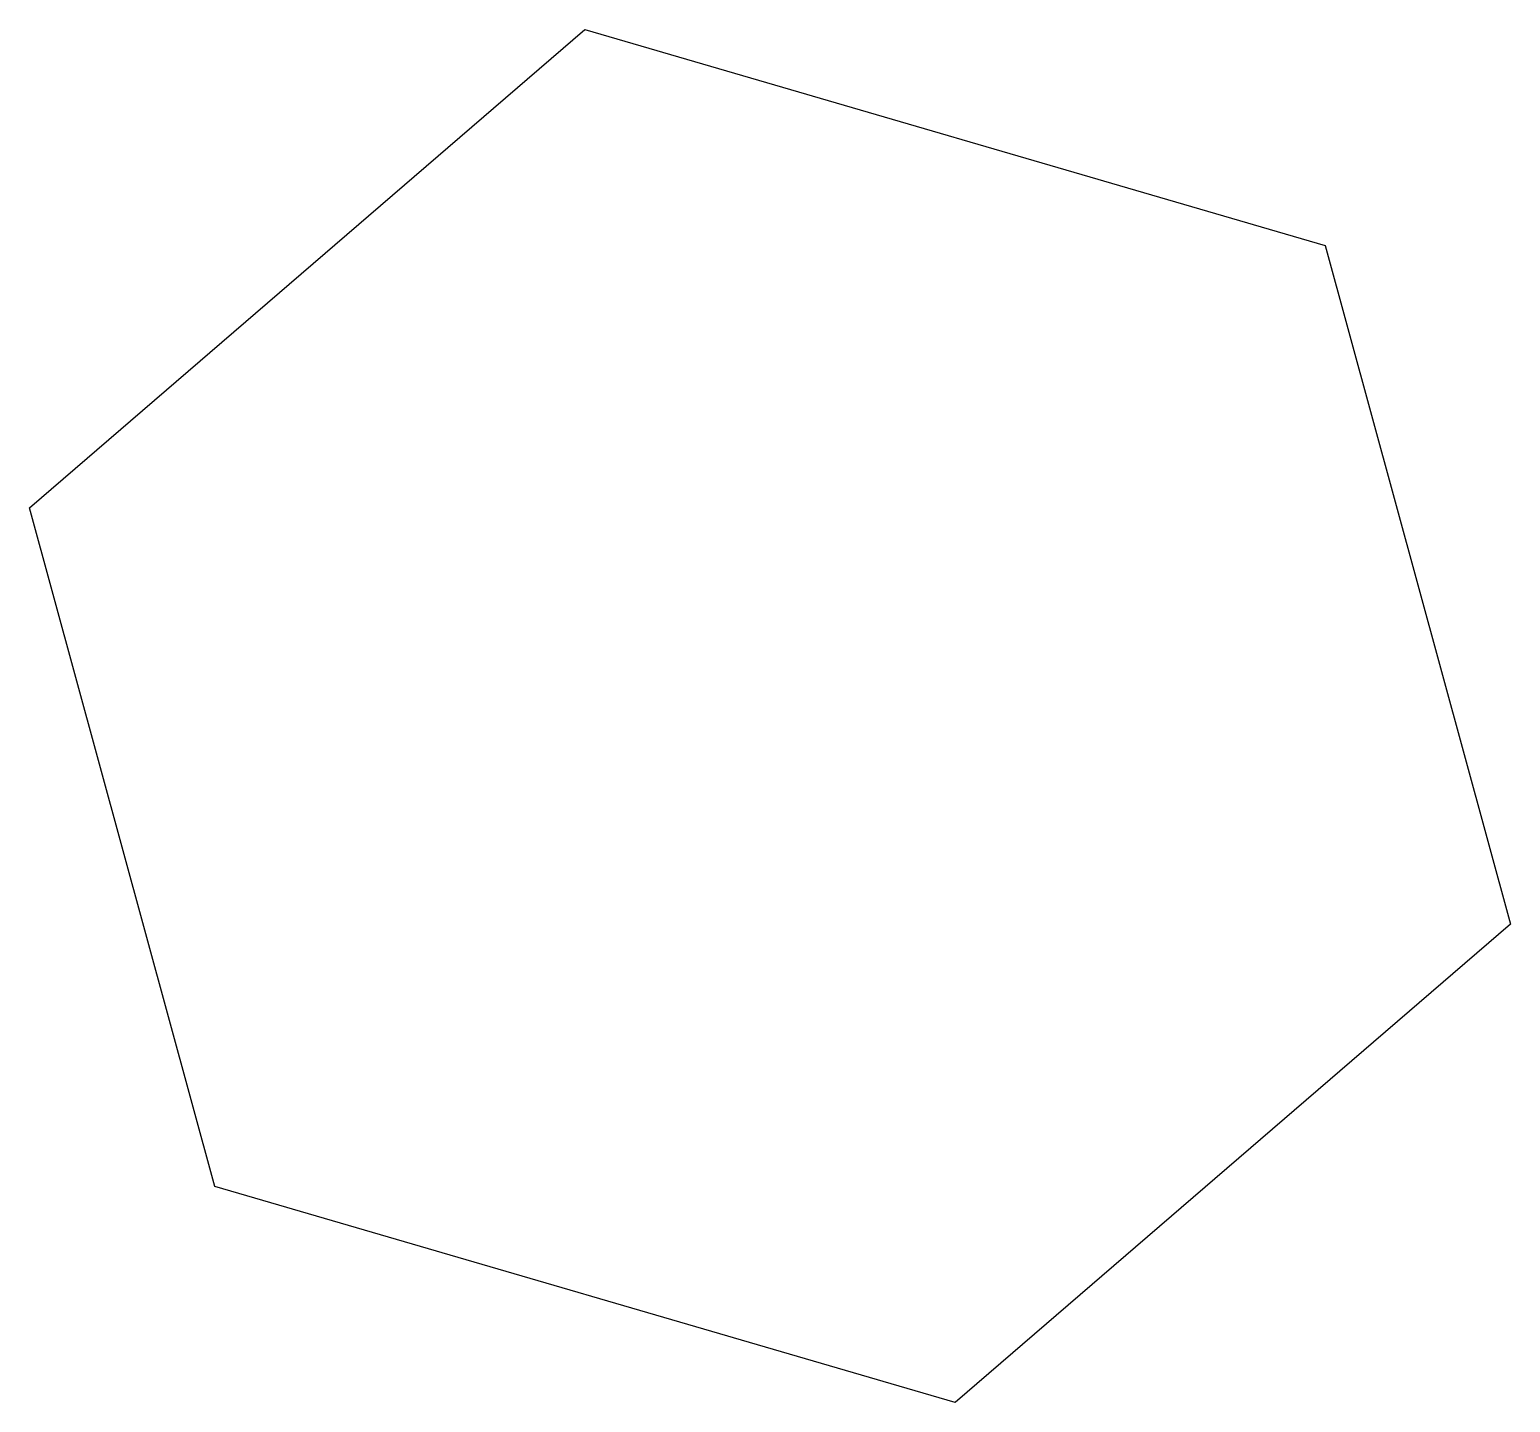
# Model space of a CAD drawing. Extents: x -0.96 to 0.96, y -0.89 to 0.89.
import ezdxf

# ---------------------------------------------------------------- set-up
doc = ezdxf.new("R2010")
doc.units = 0
doc.layers.add('CAPA_POR_DEFECTO', color=7, linetype='CONTINUOUS')

msp = doc.modelspace()

# ---------------------------------------------------------------- linework, layer by layer
at = {"layer": 'CAPA_POR_DEFECTO', "color": 7, "linetype": 'CONTINUOUS'}
for p, q in [((-0.96, 0.27), (-0.24, 0.89)), ((-0.24, 0.89), (0.72, 0.61)), ((0.72, 0.61), (0.96, -0.27)), ((-0.72, -0.61), (-0.96, 0.27)), ((0.96, -0.27), (0.24, -0.89)), ((0.24, -0.89), (-0.72, -0.61))]:
    msp.add_line(p, q, dxfattribs=at)

doc.saveas('drawing.dxf')
